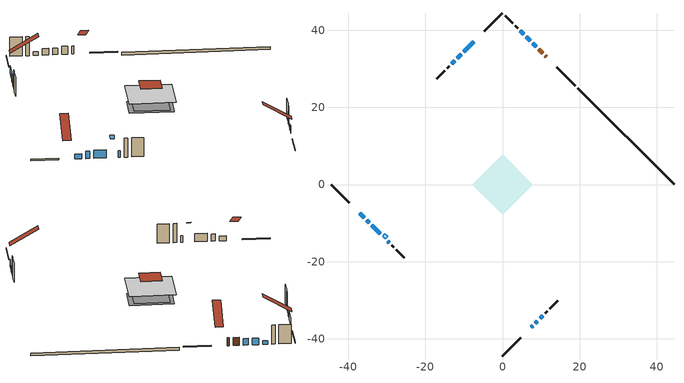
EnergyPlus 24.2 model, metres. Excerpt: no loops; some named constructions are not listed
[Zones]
conditioned space
 floor adiabatic (Floor1 construction): -6.12,0 0,6.12 6.12,0 0,-6.12 z0.76
 floor adiabatic (AdiabaticFloorConstruction): -7.87,0 0,7.87 7.87,0 0,-7.87 z3.2
 floor foundation (Slab1 construction): -6.25,1.29 -1.29,6.25 6.25,-1.29 1.29,-6.25 z0
 wall outside (RimJoist1 construction): 0,-44.46 4.69,-39.77 / -44.46,0 -39.77,-4.69 / 0,44.46 -4.69,39.77 / 18.8,25.66 14.11,30.35 z0.76:1.06
 wall outside (AdiabaticWallConstruction 1): 11.39,33.06 11.09,33.37 / 10.43,34.02 9.41,35.05 z0.76:2.79
 wall outside (AdiabaticWallConstruction): 7.41,-37.05 7.84,-36.62 / -35.21,-9.25 -34.56,-9.9 z0.76:2.59; -7.41,37.05 -9.99,34.47 / -33.91,-10.55 -31.75,-12.71 / -10.65,33.81 -11.73,32.73 z0.76:2.79; 8.49,-35.96 9.07,-35.39 / 9.73,-34.73 10.37,-34.08 z0.76:1.62; -37.05,-7.41 -35.87,-8.59 z0.76:1.98; -29.74,-14.72 -29.38,-15.07 / -12.38,32.07 -13.09,31.37 / 7.2,37.26 6.12,38.34 z0.76:2.44; 8.75,35.71 7.85,36.61 z0.76:2.41; 5.46,39 4.6,39.86 z0.76:1.68
 wall outside (Wall1 construction): 11.03,-33.43 11.62,-32.84 / -28.73,-15.73 -28.14,-16.32 / -13.75,30.71 -14.34,30.12 / 3.94,40.52 3.35,41.11 z0.76:5.64
 wall outside (Wall2 construction): 12.28,-32.18 14.32,-30.14 / -27.48,-16.98 -25.44,-19.02 / -14.99,29.46 -17.03,27.43 / 2.7,41.76 0.66,43.8 z0.76:5.64
 wall foundation (FoundationWall1 construction): 44.46,0 19.46,25 z0:0.76
 window (WindowConstruction 10): 7.41,-37.05 7.84,-36.62 z0.76:2.59
 window (WindowConstruction 4): -7.41,37.05 -9.99,34.47 z0.76:2.79
 window (WindowConstruction 5): 8.49,-35.96 9.07,-35.39 z0.76:1.62
 window (WindowConstruction 6): 9.73,-34.73 10.37,-34.08 z0.76:1.62
 window (WindowConstruction 7): -37.05,-7.41 -35.87,-8.59 z0.76:1.98
 window (WindowConstruction 8): -35.21,-9.25 -34.56,-9.9 z0.76:2.59
 window (WindowConstruction 9): -33.91,-10.55 -31.75,-12.71 z0.76:2.79
 window (WindowConstruction): -10.65,33.81 -11.73,32.73 z0.76:2.79
 window (WindowConstruction 11): -29.74,-14.72 -29.39,-15.07 z0.76:2.44
 window (WindowConstruction 12): -12.38,32.07 -13.09,31.37 z0.76:2.44
 window (WindowConstruction 1): 8.75,35.71 7.85,36.61 z0.76:2.41
 window (WindowConstruction 2): 7.2,37.26 6.12,38.34 z0.76:2.44
 window (WindowConstruction 3): 5.46,39 4.6,39.86 z0.76:1.67
 door (Door): 11.39,33.07 11.09,33.37 z0.76:2.79
 door (Door 1): 10.43,34.03 9.41,35.05 z0.76:2.79
 ceiling adiabatic (AdiabaticFloorConstruction): 0,-7.87 7.87,0 0,7.87 -7.87,0 z3.2
 roof outside (Roof1 construction): 0,3.58 -3.58,0 0,-3.58 3.58,0 z5.64
 roof outside (Roof2 construction): 6.75,-37.71,5.64 1.9,-32.86,9.64 0.49,-34.26,9.64 5.35,-39.11,5.64; -37.71,-6.75,5.64 -32.86,-1.9,9.64 -34.26,-0.49,9.64 -39.11,-5.35,5.64; -6.75,37.71,5.64 -1.9,32.86,9.64 -0.49,34.26,9.64 -5.35,39.11,5.64; 12.05,32.41,5.64 7.2,27.56,9.64 8.6,26.15,9.64 13.45,31,5.64
 roof outside (AdiabaticRoofConstruction): -30.4,-14.06,5.64 -29.79,-13.46,6.14 -30.49,-12.76,6.14 -31.1,-13.36,5.64
 skylight (SkylightConstruction): -30.4,-14.06,5.64 -29.79,-13.46,6.13 -30.49,-12.76,6.13 -31.09,-13.36,5.64
[EnergyManagementSystem:OutputVariable] Type of Data in Variable=Summed; Update Frequency=ZoneTimestep
Name | EMS Variable | EMS Program or Subroutine | Units
loads_clg_tot_annual_outvar; Energy Management System Output Variable 2; Energy Management System Output Variable 46 | loads_clg_tot | total_loads_program | J
Energy Management System Output Variable 1; Energy Management System Output Variable 45 | loads_htg_tot | total_loads_program | J
Energy Management System Output Variable 3 | htg_unmet_hours | unmet_hours_program | hr
Energy Management System Output Variable 4 | clg_unmet_hours | unmet_hours_program | hr
Energy Management System Output Variable 5 | loads_htg_roofs | component_loads_program | J
Energy Management System Output Variable 6 | loads_htg_ceilings | component_loads_program | J
Energy Management System Output Variable 7 | loads_htg_walls | component_loads_program | J
Energy Management System Output Variable 8 | loads_htg_rim_joists | component_loads_program | J
Energy Management System Output Variable 9 | loads_htg_foundation_walls | component_loads_program | J
Energy Management System Output Variable 10 | loads_htg_doors | component_loads_program | J
Energy Management System Output Variable 11 | loads_htg_windows_conduction | component_loads_program | J
Energy Management System Output Variable 12 | loads_htg_windows_solar | component_loads_program | J
Energy Management System Output Variable 13 | loads_htg_skylights_conduction | component_loads_program | J
Energy Management System Output Variable 14 | loads_htg_skylights_solar | component_loads_program | J
Energy Management System Output Variable 15 | loads_htg_floors | component_loads_program | J
Energy Management System Output Variable 16 | loads_htg_slabs | component_loads_program | J
Energy Management System Output Variable 17 | loads_htg_internal_mass | component_loads_program | J
Energy Management System Output Variable 18 | loads_htg_infil | component_loads_program | J
Energy Management System Output Variable 19 | loads_htg_natvent | component_loads_program | J
Energy Management System Output Variable 20 | loads_htg_mechvent | component_loads_program | J
Energy Management System Output Variable 21 | loads_htg_whf | component_loads_program | J
Energy Management System Output Variable 22 | loads_htg_ducts | component_loads_program | J
Energy Management System Output Variable 23 | loads_htg_intgains | component_loads_program | J
Energy Management System Output Variable 24 | loads_htg_lighting | component_loads_program | J
Energy Management System Output Variable 25 | loads_clg_roofs | component_loads_program | J
Energy Management System Output Variable 26 | loads_clg_ceilings | component_loads_program | J
Energy Management System Output Variable 27 | loads_clg_walls | component_loads_program | J
Energy Management System Output Variable 28 | loads_clg_rim_joists | component_loads_program | J
Energy Management System Output Variable 29 | loads_clg_foundation_walls | component_loads_program | J
Energy Management System Output Variable 30 | loads_clg_doors | component_loads_program | J
Energy Management System Output Variable 31 | loads_clg_windows_conduction | component_loads_program | J
Energy Management System Output Variable 32 | loads_clg_windows_solar | component_loads_program | J
Energy Management System Output Variable 33 | loads_clg_skylights_conduction | component_loads_program | J
Energy Management System Output Variable 34 | loads_clg_skylights_solar | component_loads_program | J
Energy Management System Output Variable 35 | loads_clg_floors | component_loads_program | J
Energy Management System Output Variable 36 | loads_clg_slabs | component_loads_program | J
Energy Management System Output Variable 37 | loads_clg_internal_mass | component_loads_program | J
Energy Management System Output Variable 38 | loads_clg_infil | component_loads_program | J
Energy Management System Output Variable 39 | loads_clg_natvent | component_loads_program | J
Energy Management System Output Variable 40 | loads_clg_mechvent | component_loads_program | J
Energy Management System Output Variable 41 | loads_clg_whf | component_loads_program | J
Energy Management System Output Variable 42 | loads_clg_ducts | component_loads_program | J
Energy Management System Output Variable 43 | loads_clg_intgains | component_loads_program | J
Energy Management System Output Variable 44 | loads_clg_lighting | component_loads_program | J
[Schedule:Day:Interval]
interior lighting schedule day: No, 01:00, 0.108182, 04:00, 0.0901515, 05:00, 0.0991667, 06:00, 0.162273, 07:00, 0.270455, 08:00, 0.342576, 10:00, 0.369621, 11:00, 0.351591, 12:00, 0.333561, 13:00, 0.324545, 14:00, 0.31553, 15:00, 0.333561, 16:00, 0.369621, 17:00, 0.450758, 18:00, 0.585985, 19:00, 0.775303, 20:00, 0.955606, 21:00, 0.991667, 22:00, 0.712197, 23:00, 0.360606, 24:00, 0.162273
interior lighting schedule day 1: No, 01:00, 0.100909, 04:00, 0.0840909, 05:00, 0.0925, 06:00, 0.151364, 07:00, 0.252273, 08:00, 0.319545, 10:00, 0.344773, 11:00, 0.327955, 12:00, 0.311136, 13:00, 0.302727, 14:00, 0.294318, 15:00, 0.311136, 16:00, 0.344773, 17:00, 0.420455, 18:00, 0.546591, 19:00, 0.723182, 20:00, 0.891364, 21:00, 0.925, 22:00, 0.664318, 23:00, 0.336364, 24:00, 0.151364
interior lighting schedule day 2: No, 01:00, 0.0927273, 04:00, 0.0772727, 05:00, 0.085, 06:00, 0.139091, 07:00, 0.231818, 08:00, 0.293636, 10:00, 0.316818, 11:00, 0.301364, 12:00, 0.285909, 13:00, 0.278182, 14:00, 0.270455, 15:00, 0.285909, 16:00, 0.316818, 17:00, 0.386364, 18:00, 0.502273, 19:00, 0.664545, 20:00, 0.819091, 21:00, 0.85, 22:00, 0.610455, 23:00, 0.309091, 24:00, 0.139091
interior lighting schedule day 3: No, 01:00, 0.0845455, 04:00, 0.0704545, 05:00, 0.0775, 06:00, 0.126818, 07:00, 0.211364, 08:00, 0.267727, 10:00, 0.288864, 11:00, 0.274773, 12:00, 0.260682, 13:00, 0.253636, 14:00, 0.246591, 15:00, 0.260682, 16:00, 0.288864, 17:00, 0.352273, 18:00, 0.457955, 19:00, 0.605909, 20:00, 0.746818, 21:00, 0.775, 22:00, 0.556591, 23:00, 0.281818, 24:00, 0.126818
interior lighting schedule day 4: No, 01:00, 0.0763636, 04:00, 0.0636364, 05:00, 0.07, 06:00, 0.114545, 07:00, 0.190909, 08:00, 0.241818, 10:00, 0.260909, 11:00, 0.248182, 12:00, 0.235455, 13:00, 0.229091, 14:00, 0.222727, 15:00, 0.235455, 16:00, 0.260909, 17:00, 0.318182, 18:00, 0.413636, 19:00, 0.547273, 20:00, 0.674545, 21:00, 0.7, 22:00, 0.502727, 23:00, 0.254545, 24:00, 0.114545
interior lighting schedule day 5: No, 01:00, 0.0727273, 04:00, 0.0606061, 05:00, 0.0666667, 06:00, 0.109091, 07:00, 0.181818, 08:00, 0.230303, 10:00, 0.248485, 11:00, 0.236364, 12:00, 0.224242, 13:00, 0.218182, 14:00, 0.212121, 15:00, 0.224242, 16:00, 0.248485, 17:00, 0.30303, 18:00, 0.393939, 19:00, 0.521212, 20:00, 0.642424, 21:00, 0.666667, 22:00, 0.478788, 23:00, 0.242424, 24:00, 0.109091
interior lighting schedule day 6: No, 01:00, 0.0745455, 04:00, 0.0621212, 05:00, 0.0683333, 06:00, 0.111818, 07:00, 0.186364, 08:00, 0.236061, 10:00, 0.254697, 11:00, 0.242273, 12:00, 0.229848, 13:00, 0.223636, 14:00, 0.217424, 15:00, 0.229848, 16:00, 0.254697, 17:00, 0.310606, 18:00, 0.403788, 19:00, 0.534242, 20:00, 0.658485, 21:00, 0.683333, 22:00, 0.490758, 23:00, 0.248485, 24:00, 0.111818
interior lighting schedule day 7: No, 01:00, 0.08, 04:00, 0.0666667, 05:00, 0.0733333, 06:00, 0.12, 07:00, 0.2, 08:00, 0.253333, 10:00, 0.273333, 11:00, 0.26, 12:00, 0.246667, 13:00, 0.24, 14:00, 0.233333, 15:00, 0.246667, 16:00, 0.273333, 17:00, 0.333333, 18:00, 0.433333, 19:00, 0.573333, 20:00, 0.706667, 21:00, 0.733333, 22:00, 0.526667, 23:00, 0.266667, 24:00, 0.12
interior lighting schedule day 8: No, 01:00, 0.0890909, 04:00, 0.0742424, 05:00, 0.0816667, 06:00, 0.133636, 07:00, 0.222727, 08:00, 0.282121, 10:00, 0.304394, 11:00, 0.289545, 12:00, 0.274697, 13:00, 0.267273, 14:00, 0.259848, 15:00, 0.274697, 16:00, 0.304394, 17:00, 0.371212, 18:00, 0.482576, 19:00, 0.638485, 20:00, 0.78697, 21:00, 0.816667, 22:00, 0.586515, 23:00, 0.29697, 24:00, 0.133636
interior lighting schedule day 9: No, 01:00, 0.0972727, 04:00, 0.0810606, 05:00, 0.0891667, 06:00, 0.145909, 07:00, 0.243182, 08:00, 0.30803, 10:00, 0.332348, 11:00, 0.316136, 12:00, 0.299924, 13:00, 0.291818, 14:00, 0.283712, 15:00, 0.299924, 16:00, 0.332348, 17:00, 0.405303, 18:00, 0.526894, 19:00, 0.697121, 20:00, 0.859242, 21:00, 0.891667, 22:00, 0.640379, 23:00, 0.324242, 24:00, 0.145909
interior lighting schedule day 10: No, 01:00, 0.105455, 04:00, 0.0878788, 05:00, 0.0966667, 06:00, 0.158182, 07:00, 0.263636, 08:00, 0.333939, 10:00, 0.360303, 11:00, 0.342727, 12:00, 0.325152, 13:00, 0.316364, 14:00, 0.307576, 15:00, 0.325152, 16:00, 0.360303, 17:00, 0.439394, 18:00, 0.571212, 19:00, 0.755758, 20:00, 0.931515, 21:00, 0.966667, 22:00, 0.694242, 23:00, 0.351515, 24:00, 0.158182
interior lighting schedule day 11: No, 01:00, 0.109091, 04:00, 0.0909091, 05:00, 0.1, 06:00, 0.163636, 07:00, 0.272727, 08:00, 0.345455, 10:00, 0.372727, 11:00, 0.354545, 12:00, 0.336364, 13:00, 0.327273, 14:00, 0.318182, 15:00, 0.336364, 16:00, 0.372727, 17:00, 0.454545, 18:00, 0.590909, 19:00, 0.781818, 20:00, 0.963636, 21:00, 1, 22:00, 0.718182, 23:00, 0.363636, 24:00, 0.163636
interior lighting schedule default day; occupants schedule default day; clothes dryer schedule default day; cooking range schedule default day; mech vent range fan 0 schedule default day; misc plug loads schedule default day; general water use schedule default day; heating setpoint default day; cooling setpoint default day; clothes dryer exhaust 0 schedule default day; cooling season schedule day; cooling season schedule day 2; cooling season schedule default day; exterior lighting schedule default day; natural vent schedule default day: No, 24:00, 0
occupants schedule day: No, 05:00, 0.426829, 06:00, 0.719512, 07:00, 1, 08:00, 0.670732, 09:00, 0.329268, 14:00, 0.170732, 15:00, 0.231707, 16:00, 0.329268, 17:00, 0.5, 18:00, 0.670732, 19:00, 0.829268, 21:00, 1, 22:00, 0.853659, 23:00, 0.646341, 24:00, 0.426829
clothes dryer schedule day; clothes dryer exhaust 0 schedule day: No, 01:00, 0.123457, 02:00, 0.0740741, 03:00, 0.0493827, 04:00, 0.0246914, 05:00, 0.0493827, 06:00, 0.0740741, 07:00, 0.197531, 08:00, 0.395062, 09:00, 0.592593, 10:00, 0.839506, 11:00, 0.962963, 12:00, 1, 13:00, 0.91358, 14:00, 0.82716, 15:00, 0.716049, 16:00, 0.753086, 17:00, 0.679012, 18:00, 0.666667, 20:00, 0.62963, 21:00, 0.641975, 22:00, 0.666667, 23:00, 0.54321, 24:00, 0.296296
cooking range schedule day: No, 05:00, 0.0597015, 06:00, 0.11194, 07:00, 0.171642, 08:00, 0.291045, 11:00, 0.343284, 12:00, 0.402985, 13:00, 0.462687, 14:00, 0.343284, 15:00, 0.291045, 16:00, 0.402985, 17:00, 0.567164, 18:00, 1, 19:00, 0.850746, 20:00, 0.432836, 21:00, 0.291045, 22:00, 0.231343, 23:00, 0.171642, 24:00, 0.11194
mech vent range fan 0 schedule day: No, 18:00, 0, 19:00, 1, 20:00, 0.2, 24:00, 0
misc plug loads schedule day: No, 06:00, 0.705882, 07:00, 0.745098, 08:00, 0.803922, 15:00, 0.823529, 16:00, 0.862745, 17:00, 0.921569, 18:00, 0.980392, 19:00, 1, 20:00, 0.980392, 21:00, 0.941176, 22:00, 0.862745, 23:00, 0.784314, 24:00, 0.72549
general water use schedule day: No, 01:00, 0.315068, 03:00, 0.287671, 04:00, 0.342466, 05:00, 0.369863, 06:00, 0.520548, 07:00, 0.60274, 08:00, 0.534247, 10:00, 0.506849, 11:00, 0.465753, 14:00, 0.479452, 15:00, 0.534247, 16:00, 0.589041, 17:00, 0.69863, 18:00, 0.876712, 19:00, 0.890411, 20:00, 0.986301, 21:00, 1, 22:00, 0.863014, 23:00, 0.616438, 24:00, 0.465753
heating setpoint day: No, 07:00, 18, 23:00, 21, 24:00, 18
cooling setpoint day: No, 24:00, 25
cooling season schedule day 1: No, 24:00, 1
exterior lighting schedule day: No, 01:00, 0.566667, 03:00, 0.524167, 05:00, 0.495833, 06:00, 0.5525, 07:00, 0.623333, 08:00, 0.580833, 09:00, 0.439167, 10:00, 0.354167, 12:00, 0.34, 13:00, 0.354167, 14:00, 0.396667, 15:00, 0.425, 16:00, 0.495833, 17:00, 0.623333, 18:00, 0.793333, 19:00, 0.906667, 20:00, 0.963333, 21:00, 0.991667, 22:00, 0.920833, 23:00, 0.793333, 24:00, 0.665833
exterior lighting schedule day 1: No, 01:00, 0.528571, 03:00, 0.488929, 05:00, 0.4625, 06:00, 0.515357, 07:00, 0.581429, 08:00, 0.541786, 09:00, 0.409643, 10:00, 0.330357, 12:00, 0.317143, 13:00, 0.330357, 14:00, 0.37, 15:00, 0.396429, 16:00, 0.4625, 17:00, 0.581429, 18:00, 0.74, 19:00, 0.845714, 20:00, 0.898571, 21:00, 0.925, 22:00, 0.858929, 23:00, 0.74, 24:00, 0.621071
exterior lighting schedule day 10: No, 01:00, 0.552381, 03:00, 0.510952, 05:00, 0.483333, 06:00, 0.538571, 07:00, 0.607619, 08:00, 0.56619, 09:00, 0.428095, 10:00, 0.345238, 12:00, 0.331429, 13:00, 0.345238, 14:00, 0.386667, 15:00, 0.414286, 16:00, 0.483333, 17:00, 0.607619, 18:00, 0.773333, 19:00, 0.88381, 20:00, 0.939048, 21:00, 0.966667, 22:00, 0.897619, 23:00, 0.773333, 24:00, 0.649048
exterior lighting schedule day 11: No, 01:00, 0.571429, 03:00, 0.528571, 05:00, 0.5, 06:00, 0.557143, 07:00, 0.628571, 08:00, 0.585714, 09:00, 0.442857, 10:00, 0.357143, 12:00, 0.342857, 13:00, 0.357143, 14:00, 0.4, 15:00, 0.428571, 16:00, 0.5, 17:00, 0.628571, 18:00, 0.8, 19:00, 0.914286, 20:00, 0.971429, 21:00, 1, 22:00, 0.928571, 23:00, 0.8, 24:00, 0.671429
exterior lighting schedule day 2: No, 01:00, 0.485714, 03:00, 0.449286, 05:00, 0.425, 06:00, 0.473571, 07:00, 0.534286, 08:00, 0.497857, 09:00, 0.376429, 10:00, 0.303571, 12:00, 0.291429, 13:00, 0.303571, 14:00, 0.34, 15:00, 0.364286, 16:00, 0.425, 17:00, 0.534286, 18:00, 0.68, 19:00, 0.777143, 20:00, 0.825714, 21:00, 0.85, 22:00, 0.789286, 23:00, 0.68, 24:00, 0.570714
exterior lighting schedule day 3: No, 01:00, 0.442857, 03:00, 0.409643, 05:00, 0.3875, 06:00, 0.431786, 07:00, 0.487143, 08:00, 0.453929, 09:00, 0.343214, 10:00, 0.276786, 12:00, 0.265714, 13:00, 0.276786, 14:00, 0.31, 15:00, 0.332143, 16:00, 0.3875, 17:00, 0.487143, 18:00, 0.62, 19:00, 0.708571, 20:00, 0.752857, 21:00, 0.775, 22:00, 0.719643, 23:00, 0.62, 24:00, 0.520357
exterior lighting schedule day 4: No, 01:00, 0.4, 03:00, 0.37, 05:00, 0.35, 06:00, 0.39, 07:00, 0.44, 08:00, 0.41, 09:00, 0.31, 10:00, 0.25, 12:00, 0.24, 13:00, 0.25, 14:00, 0.28, 15:00, 0.3, 16:00, 0.35, 17:00, 0.44, 18:00, 0.56, 19:00, 0.64, 20:00, 0.68, 21:00, 0.7, 22:00, 0.65, 23:00, 0.56, 24:00, 0.47
exterior lighting schedule day 5: No, 01:00, 0.380952, 03:00, 0.352381, 05:00, 0.333333, 06:00, 0.371429, 07:00, 0.419048, 08:00, 0.390476, 09:00, 0.295238, 10:00, 0.238095, 12:00, 0.228571, 13:00, 0.238095, 14:00, 0.266667, 15:00, 0.285714, 16:00, 0.333333, 17:00, 0.419048, 18:00, 0.533333, 19:00, 0.609524, 20:00, 0.647619, 21:00, 0.666667, 22:00, 0.619048, 23:00, 0.533333, 24:00, 0.447619
exterior lighting schedule day 6: No, 01:00, 0.390476, 03:00, 0.36119, 05:00, 0.341667, 06:00, 0.380714, 07:00, 0.429524, 08:00, 0.400238, 09:00, 0.302619, 10:00, 0.244048, 12:00, 0.234286, 13:00, 0.244048, 14:00, 0.273333, 15:00, 0.292857, 16:00, 0.341667, 17:00, 0.429524, 18:00, 0.546667, 19:00, 0.624762, 20:00, 0.66381, 21:00, 0.683333, 22:00, 0.634524, 23:00, 0.546667, 24:00, 0.45881
exterior lighting schedule day 7: No, 01:00, 0.419048, 03:00, 0.387619, 05:00, 0.366667, 06:00, 0.408571, 07:00, 0.460952, 08:00, 0.429524, 09:00, 0.324762, 10:00, 0.261905, 12:00, 0.251429, 13:00, 0.261905, 14:00, 0.293333, 15:00, 0.314286, 16:00, 0.366667, 17:00, 0.460952, 18:00, 0.586667, 19:00, 0.670476, 20:00, 0.712381, 21:00, 0.733333, 22:00, 0.680952, 23:00, 0.586667, 24:00, 0.492381
exterior lighting schedule day 8: No, 01:00, 0.466667, 03:00, 0.431667, 05:00, 0.408333, 06:00, 0.455, 07:00, 0.513333, 08:00, 0.478333, 09:00, 0.361667, 10:00, 0.291667, 12:00, 0.28, 13:00, 0.291667, 14:00, 0.326667, 15:00, 0.35, 16:00, 0.408333, 17:00, 0.513333, 18:00, 0.653333, 19:00, 0.746667, 20:00, 0.793333, 21:00, 0.816667, 22:00, 0.758333, 23:00, 0.653333, 24:00, 0.548333
exterior lighting schedule day 9: No, 01:00, 0.509524, 03:00, 0.47131, 05:00, 0.445833, 06:00, 0.496786, 07:00, 0.560476, 08:00, 0.522262, 09:00, 0.394881, 10:00, 0.318452, 12:00, 0.305714, 13:00, 0.318452, 14:00, 0.356667, 15:00, 0.382143, 16:00, 0.445833, 17:00, 0.560476, 18:00, 0.713333, 19:00, 0.815238, 20:00, 0.86619, 21:00, 0.891667, 22:00, 0.827976, 23:00, 0.713333, 24:00, 0.59869
[Schedule:Week:Daily]
heating setpoint Week Rule - Jan1-Dec31: heating setpoint day, heating setpoint day, heating setpoint day, heating setpoint day, heating setpoint day, heating setpoint day, heating setpoint day, heating setpoint default day, heating setpoint default day, heating setpoint default day, heating setpoint default day, heating setpoint default day
cooling setpoint Week Rule - Jan1-Dec31: cooling setpoint day, cooling setpoint day, cooling setpoint day, cooling setpoint day, cooling setpoint day, cooling setpoint day, cooling setpoint day, cooling setpoint default day, cooling setpoint default day, cooling setpoint default day, cooling setpoint default day, cooling setpoint default day
clothes dryer exhaust 0 schedule Week Rule - Jan1-Dec31: clothes dryer exhaust 0 schedule day, clothes dryer exhaust 0 schedule day, clothes dryer exhaust 0 schedule day, clothes dryer exhaust 0 schedule day, clothes dryer exhaust 0 schedule day, clothes dryer exhaust 0 schedule day, clothes dryer exhaust 0 schedule day, clothes dryer exhaust 0 schedule default day, clothes dryer exhaust 0 schedule default day, clothes dryer exhaust 0 schedule default day, clothes dryer exhaust 0 schedule default day, clothes dryer exhaust 0 schedule default day
cooling season schedule Week Rule - Jan1-May26: cooling season schedule day, cooling season schedule day, cooling season schedule day, cooling season schedule day, cooling season schedule day, cooling season schedule day, cooling season schedule day, cooling season schedule default day, cooling season schedule default day, cooling season schedule default day, cooling season schedule default day, cooling season schedule default day
cooling season schedule Week Rule - May27-Jun2: cooling season schedule day, cooling season schedule day, cooling season schedule day, cooling season schedule day, cooling season schedule day, cooling season schedule day 1, cooling season schedule day 1, cooling season schedule default day, cooling season schedule default day, cooling season schedule default day, cooling season schedule default day, cooling season schedule default day
cooling season schedule Week Rule - Jun3-Aug25: cooling season schedule day 1, cooling season schedule day 1, cooling season schedule day 1, cooling season schedule day 1, cooling season schedule day 1, cooling season schedule day 1, cooling season schedule day 1, cooling season schedule default day, cooling season schedule default day, cooling season schedule default day, cooling season schedule default day, cooling season schedule default day
cooling season schedule Week Rule - Aug26-Sep1: cooling season schedule day 1, cooling season schedule day 1, cooling season schedule day 1, cooling season schedule day 1, cooling season schedule day 1, cooling season schedule day 1, cooling season schedule day 2, cooling season schedule default day, cooling season schedule default day, cooling season schedule default day, cooling season schedule default day, cooling season schedule default day
cooling season schedule Week Rule - Sep2-Dec31: cooling season schedule day 2, cooling season schedule day 2, cooling season schedule day 2, cooling season schedule day 2, cooling season schedule day 2, cooling season schedule day 2, cooling season schedule day 2, cooling season schedule default day, cooling season schedule default day, cooling season schedule default day, cooling season schedule default day, cooling season schedule default day
exterior lighting schedule Week Rule - Sep30-Oct6: exterior lighting schedule day 8, exterior lighting schedule day 9, exterior lighting schedule day 9, exterior lighting schedule day 9, exterior lighting schedule day 9, exterior lighting schedule day 9, exterior lighting schedule day 9, exterior lighting schedule default day, exterior lighting schedule default day, exterior lighting schedule default day, exterior lighting schedule default day, exterior lighting schedule default day
exterior lighting schedule Week Rule - Oct7-Oct27: exterior lighting schedule day 9, exterior lighting schedule day 9, exterior lighting schedule day 9, exterior lighting schedule day 9, exterior lighting schedule day 9, exterior lighting schedule day 9, exterior lighting schedule day 9, exterior lighting schedule default day, exterior lighting schedule default day, exterior lighting schedule default day, exterior lighting schedule default day, exterior lighting schedule default day
exterior lighting schedule Week Rule - Oct28-Nov3: exterior lighting schedule day 9, exterior lighting schedule day 9, exterior lighting schedule day 9, exterior lighting schedule day 9, exterior lighting schedule day 10, exterior lighting schedule day 10, exterior lighting schedule day 10, exterior lighting schedule default day, exterior lighting schedule default day, exterior lighting schedule default day, exterior lighting schedule default day, exterior lighting schedule default day
exterior lighting schedule Week Rule - Nov4-Nov24: exterior lighting schedule day 10, exterior lighting schedule day 10, exterior lighting schedule day 10, exterior lighting schedule day 10, exterior lighting schedule day 10, exterior lighting schedule day 10, exterior lighting schedule day 10, exterior lighting schedule default day, exterior lighting schedule default day, exterior lighting schedule default day, exterior lighting schedule default day, exterior lighting schedule default day
exterior lighting schedule Week Rule - Nov25-Dec1: exterior lighting schedule day 10, exterior lighting schedule day 10, exterior lighting schedule day 10, exterior lighting schedule day 10, exterior lighting schedule day 10, exterior lighting schedule day 10, exterior lighting schedule day 11, exterior lighting schedule default day, exterior lighting schedule default day, exterior lighting schedule default day, exterior lighting schedule default day, exterior lighting schedule default day
exterior lighting schedule Week Rule - Dec2-Dec31: exterior lighting schedule day 11, exterior lighting schedule day 11, exterior lighting schedule day 11, exterior lighting schedule day 11, exterior lighting schedule day 11, exterior lighting schedule day 11, exterior lighting schedule day 11, exterior lighting schedule default day, exterior lighting schedule default day, exterior lighting schedule default day, exterior lighting schedule default day, exterior lighting schedule default day
natural vent schedule Week Rule - Jan1-Dec31: natural vent schedule default day, natural vent schedule default day, natural vent schedule default day, natural vent schedule default day, natural vent schedule default day, natural vent schedule default day, natural vent schedule default day, natural vent schedule default day, natural vent schedule default day, natural vent schedule default day, natural vent schedule default day, natural vent schedule default day
[Schedule:Year]
heating setpoint: heating setpoint Week Rule - Jan1-Dec31, 1, 1, 12, 31
cooling setpoint: cooling setpoint Week Rule - Jan1-Dec31, 1, 1, 12, 31
clothes dryer exhaust 0 schedule: clothes dryer exhaust 0 schedule Week Rule - Jan1-Dec31, 1, 1, 12, 31
cooling season schedule: cooling season schedule Week Rule - Jan1-May26, 1, 1, 5, 26, cooling season schedule Week Rule - May27-Jun2, 5, 27, 6, 2, cooling season schedule Week Rule - Jun3-Aug25, 6, 3, 8, 25, cooling season schedule Week Rule - Aug26-Sep1, 8, 26, 9, 1, cooling season schedule Week Rule - Sep2-Dec31, 9, 2, 12, 31
natural vent schedule: natural vent schedule Week Rule - Jan1-Dec31, 1, 1, 12, 31
